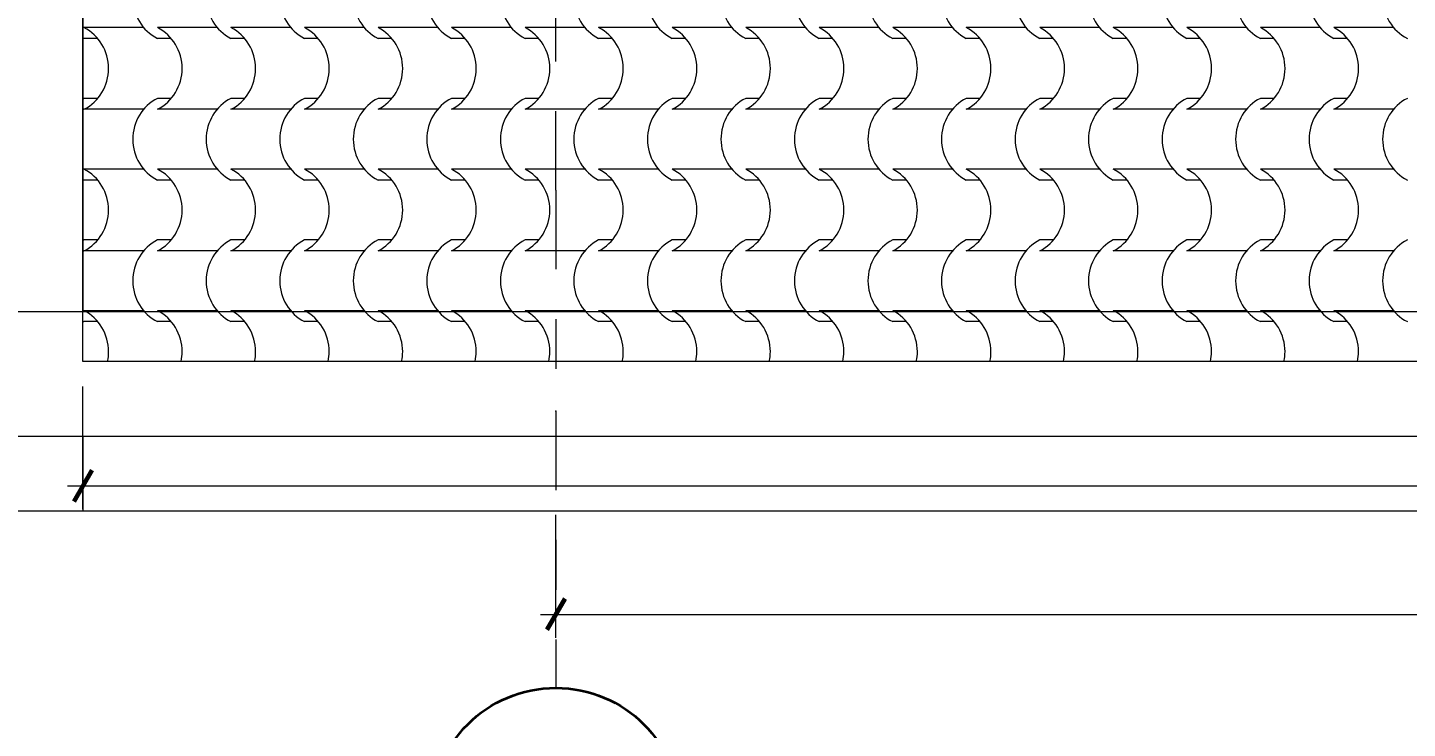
# Model space of a CAD drawing. Header units: metres. Extents: x -41 to 412, y -15 to 25.
# Drawn here: x 131.399 to 134.169, y 6.319 to 7.728 of the extents above; entities that cross this region are included whole.
import ezdxf

# ---------------------------------------------------------------- set-up
doc = ezdxf.new("R2010")
doc.units = ezdxf.units.M
doc.header["$MEASUREMENT"] = 0
doc.linetypes.add('Dot & Dashed', pattern=[0.335139, 0.15875, -0.088194, 0, -0.088194])
for name, color, linetype in [('Dimensioning - General', 7, 'Continuous'), ('Interior - Furniture', 7, 'Continuous'), ('Shell - Roof', 7, 'Continuous'), ('Structural - Grid', 7, 'Continuous')]:
    doc.layers.add(name, color=color, linetype=linetype)
doc.styles.add('GENERATED_STYLE_2', font='arial.ttf')
doc.dimstyles.new('GENERATED_STYLE__2', dxfattribs={"dimtxt": 0.1, "dimasz": 0.0475, "dimexe": 0.18, "dimexo": 0.2, "dimgap": 0.09, "dimtad": 3, "dimtih": 1, "dimtoh": 1, "dimzin": 0, "dimdsep": 46, "dimtxsty": 'GENERATED_STYLE_2', "dimblk": 'ARROWHEAD_2', "dimblk1": 'ARROWHEAD_2', "dimblk2": 'ARROWHEAD_2', "dimcen": 0.09, "dimclrd": 256, "dimclre": 256, "dimclrt": 5, "dimazin": 0, "dimtfac": 1, "dimtdec": 4, "dimtmove": 0, "dimatfit": 3, "dimfxl": 1, "dimtolj": 1, "dimtzin": 0, "dimarcsym": 0})

# ---------------------------------------------------------------- blocks, each defined once
blk = doc.blocks.new('*X47', base_point=(152.192, 0))
at = {"layer": 'Shell - Roof', "color": 23, "linetype": 'Continuous', "lineweight": 13, "true_color": 0xbf8080}
for p, q in [((131.572, 7.7279), (131.5121, 7.7279)), ((131.5396, 7.7059), (131.5121, 7.7059)), ((131.6318, 7.7279), (131.572, 7.7279)), ((131.7196, 7.7279), (131.6597, 7.7279)), ((131.6872, 7.7059), (131.6597, 7.7059)), ((131.7795, 7.7279), (131.7196, 7.7279)), ((131.8672, 7.7279), (131.8074, 7.7279)), ((131.8349, 7.7059), (131.8074, 7.7059)), ((131.9271, 7.7279), (131.8672, 7.7279)), ((132.0149, 7.7279), (131.955, 7.7279)), ((131.9825, 7.7059), (131.955, 7.7059)), ((132.0747, 7.7279), (132.0149, 7.7279)), ((132.1625, 7.7279), (132.1026, 7.7279)), ((132.1301, 7.7059), (132.1026, 7.7059)), ((132.2224, 7.7279), (132.1625, 7.7279)), ((132.3101, 7.7279), (132.2503, 7.7279)), ((132.2778, 7.7059), (132.2503, 7.7059)), ((132.37, 7.7279), (132.3101, 7.7279)), ((132.4578, 7.7279), (132.3979, 7.7279)), ((132.4254, 7.7059), (132.3979, 7.7059)), ((132.5176, 7.7279), (132.4578, 7.7279)), ((132.6054, 7.7279), (132.5455, 7.7279)), ((132.573, 7.7059), (132.5455, 7.7059)), ((132.6653, 7.7279), (132.6054, 7.7279)), ((132.753, 7.7279), (132.6932, 7.7279)), ((132.7207, 7.7059), (132.6932, 7.7059)), ((132.8129, 7.7279), (132.753, 7.7279)), ((132.9007, 7.7279), (132.8408, 7.7279)), ((132.8683, 7.7059), (132.8408, 7.7059)), ((132.9605, 7.7279), (132.9007, 7.7279)), ((133.0483, 7.7279), (132.9884, 7.7279)), ((133.0159, 7.7059), (132.9884, 7.7059)), ((133.1082, 7.7279), (133.0483, 7.7279)), ((133.1959, 7.7279), (133.1361, 7.7279)), ((133.1636, 7.7059), (133.1361, 7.7059)), ((133.2558, 7.7279), (133.1959, 7.7279)), ((133.3436, 7.7279), (133.2837, 7.7279)), ((133.3112, 7.7059), (133.2837, 7.7059)), ((133.4034, 7.7279), (133.3436, 7.7279)), ((133.4912, 7.7279), (133.4313, 7.7279)), ((133.4588, 7.7059), (133.4313, 7.7059)), ((133.5511, 7.7279), (133.4912, 7.7279)), ((133.6388, 7.7279), (133.579, 7.7279)), ((133.6065, 7.7059), (133.579, 7.7059)), ((133.6987, 7.7279), (133.6388, 7.7279)), ((133.7865, 7.7279), (133.7266, 7.7279)), ((133.7541, 7.7059), (133.7266, 7.7059)), ((133.8463, 7.7279), (133.7865, 7.7279)), ((133.9341, 7.7279), (133.8742, 7.7279)), ((133.9017, 7.7059), (133.8742, 7.7059)), ((133.994, 7.7279), (133.9341, 7.7279)), ((134.0817, 7.7279), (134.0218, 7.7279)), ((134.0494, 7.7059), (134.0218, 7.7059)), ((134.1416, 7.7279), (134.0817, 7.7279)), ((131.5396, 7.5856), (131.5121, 7.5856)), ((131.572, 7.5636), (131.5121, 7.5636)), ((131.6318, 7.5636), (131.572, 7.5636)), ((131.6872, 7.5856), (131.6597, 7.5856)), ((131.7196, 7.5636), (131.6597, 7.5636)), ((131.7795, 7.5636), (131.7196, 7.5636)), ((131.8349, 7.5856), (131.8074, 7.5856)), ((131.8672, 7.5636), (131.8074, 7.5636)), ((131.9271, 7.5636), (131.8672, 7.5636)), ((131.9825, 7.5856), (131.955, 7.5856)), ((132.0149, 7.5636), (131.955, 7.5636)), ((132.0747, 7.5636), (132.0149, 7.5636)), ((132.1301, 7.5856), (132.1026, 7.5856)), ((132.1625, 7.5636), (132.1026, 7.5636)), ((132.2224, 7.5636), (132.1625, 7.5636)), ((132.2778, 7.5856), (132.2503, 7.5856)), ((132.3101, 7.5636), (132.2503, 7.5636)), ((132.37, 7.5636), (132.3101, 7.5636)), ((132.4254, 7.5856), (132.3979, 7.5856)), ((132.4578, 7.5636), (132.3979, 7.5636)), ((132.5176, 7.5636), (132.4578, 7.5636)), ((132.573, 7.5856), (132.5455, 7.5856)), ((132.6054, 7.5636), (132.5455, 7.5636)), ((132.6653, 7.5636), (132.6054, 7.5636)), ((132.7207, 7.5856), (132.6932, 7.5856)), ((132.753, 7.5636), (132.6932, 7.5636)), ((132.8129, 7.5636), (132.753, 7.5636)), ((132.8683, 7.5856), (132.8408, 7.5856)), ((132.9007, 7.5636), (132.8408, 7.5636)), ((132.9605, 7.5636), (132.9007, 7.5636)), ((133.0159, 7.5856), (132.9884, 7.5856)), ((133.0483, 7.5636), (132.9884, 7.5636)), ((133.1082, 7.5636), (133.0483, 7.5636)), ((133.1636, 7.5856), (133.1361, 7.5856)), ((133.1959, 7.5636), (133.1361, 7.5636)), ((133.2558, 7.5636), (133.1959, 7.5636)), ((133.3112, 7.5856), (133.2837, 7.5856)), ((133.3436, 7.5636), (133.2837, 7.5636)), ((133.4034, 7.5636), (133.3436, 7.5636)), ((133.4588, 7.5856), (133.4313, 7.5856)), ((133.4912, 7.5636), (133.4313, 7.5636)), ((133.5511, 7.5636), (133.4912, 7.5636)), ((133.6065, 7.5856), (133.579, 7.5856)), ((133.6388, 7.5636), (133.579, 7.5636)), ((133.6987, 7.5636), (133.6388, 7.5636)), ((133.7541, 7.5856), (133.7266, 7.5856)), ((133.7865, 7.5636), (133.7266, 7.5636)), ((133.8463, 7.5636), (133.7865, 7.5636)), ((133.9017, 7.5856), (133.8742, 7.5856)), ((133.9341, 7.5636), (133.8742, 7.5636)), ((133.994, 7.5636), (133.9341, 7.5636)), ((134.0494, 7.5856), (134.0218, 7.5856)), ((134.0817, 7.5636), (134.0218, 7.5636)), ((134.1416, 7.5636), (134.0817, 7.5636)), ((131.572, 7.4434), (131.5121, 7.4434)), ((131.6318, 7.4434), (131.572, 7.4434)), ((131.7196, 7.4434), (131.6597, 7.4434)), ((131.7795, 7.4434), (131.7196, 7.4434)), ((131.8672, 7.4434), (131.8074, 7.4434)), ((131.9271, 7.4434), (131.8672, 7.4434)), ((132.0149, 7.4434), (131.955, 7.4434)), ((132.0747, 7.4434), (132.0149, 7.4434)), ((132.1625, 7.4434), (132.1026, 7.4434)), ((132.2224, 7.4434), (132.1625, 7.4434)), ((132.3101, 7.4434), (132.2503, 7.4434)), ((132.37, 7.4434), (132.3101, 7.4434)), ((132.4578, 7.4434), (132.3979, 7.4434)), ((132.5176, 7.4434), (132.4578, 7.4434)), ((132.6054, 7.4434), (132.5455, 7.4434)), ((132.6653, 7.4434), (132.6054, 7.4434)), ((132.753, 7.4434), (132.6932, 7.4434)), ((132.8129, 7.4434), (132.753, 7.4434)), ((132.9007, 7.4434), (132.8408, 7.4434)), ((132.9605, 7.4434), (132.9007, 7.4434)), ((133.0483, 7.4434), (132.9884, 7.4434)), ((133.1082, 7.4434), (133.0483, 7.4434)), ((133.1959, 7.4434), (133.1361, 7.4434)), ((133.2558, 7.4434), (133.1959, 7.4434)), ((133.3436, 7.4434), (133.2837, 7.4434)), ((133.4034, 7.4434), (133.3436, 7.4434)), ((133.4912, 7.4434), (133.4313, 7.4434)), ((133.5511, 7.4434), (133.4912, 7.4434)), ((133.6388, 7.4434), (133.579, 7.4434)), ((133.6987, 7.4434), (133.6388, 7.4434)), ((133.7865, 7.4434), (133.7266, 7.4434)), ((133.8463, 7.4434), (133.7865, 7.4434)), ((133.9341, 7.4434), (133.8742, 7.4434)), ((133.994, 7.4434), (133.9341, 7.4434)), ((134.0817, 7.4434), (134.0218, 7.4434)), ((134.1416, 7.4434), (134.0817, 7.4434)), ((131.5396, 7.4214), (131.5121, 7.4214)), ((131.6872, 7.4214), (131.6597, 7.4214)), ((131.8349, 7.4214), (131.8074, 7.4214)), ((131.9825, 7.4214), (131.955, 7.4214)), ((132.1301, 7.4214), (132.1026, 7.4214)), ((132.2778, 7.4214), (132.2503, 7.4214)), ((132.4254, 7.4214), (132.3979, 7.4214)), ((132.573, 7.4214), (132.5455, 7.4214)), ((132.7207, 7.4214), (132.6932, 7.4214)), ((132.8683, 7.4214), (132.8408, 7.4214)), ((133.0159, 7.4214), (132.9884, 7.4214)), ((133.1636, 7.4214), (133.1361, 7.4214)), ((133.3112, 7.4214), (133.2837, 7.4214)), ((133.4588, 7.4214), (133.4313, 7.4214)), ((133.6065, 7.4214), (133.579, 7.4214)), ((133.7541, 7.4214), (133.7266, 7.4214)), ((133.9017, 7.4214), (133.8742, 7.4214)), ((134.0494, 7.4214), (134.0218, 7.4214)), ((131.5396, 7.3012), (131.5121, 7.3012)), ((131.6872, 7.3012), (131.6597, 7.3012)), ((131.8349, 7.3012), (131.8074, 7.3012)), ((131.9825, 7.3012), (131.955, 7.3012)), ((132.1301, 7.3012), (132.1026, 7.3012)), ((132.2778, 7.3012), (132.2503, 7.3012)), ((132.4254, 7.3012), (132.3979, 7.3012)), ((132.573, 7.3012), (132.5455, 7.3012)), ((132.7207, 7.3012), (132.6932, 7.3012)), ((132.8683, 7.3012), (132.8408, 7.3012)), ((133.0159, 7.3012), (132.9884, 7.3012)), ((133.1636, 7.3012), (133.1361, 7.3012)), ((133.3112, 7.3012), (133.2837, 7.3012)), ((133.4588, 7.3012), (133.4313, 7.3012)), ((133.6065, 7.3012), (133.579, 7.3012)), ((133.7541, 7.3012), (133.7266, 7.3012)), ((133.9017, 7.3012), (133.8742, 7.3012)), ((134.0494, 7.3012), (134.0218, 7.3012)), ((131.572, 7.2791), (131.5121, 7.2791)), ((131.6318, 7.2791), (131.572, 7.2791)), ((131.7196, 7.2791), (131.6597, 7.2791)), ((131.7795, 7.2791), (131.7196, 7.2791)), ((131.8672, 7.2791), (131.8074, 7.2791)), ((131.9271, 7.2791), (131.8672, 7.2791)), ((132.0149, 7.2791), (131.955, 7.2791)), ((132.0747, 7.2791), (132.0149, 7.2791)), ((132.1625, 7.2791), (132.1026, 7.2791)), ((132.2224, 7.2791), (132.1625, 7.2791)), ((132.3101, 7.2791), (132.2503, 7.2791)), ((132.37, 7.2791), (132.3101, 7.2791)), ((132.4578, 7.2791), (132.3979, 7.2791)), ((132.5176, 7.2791), (132.4578, 7.2791)), ((132.6054, 7.2791), (132.5455, 7.2791)), ((132.6653, 7.2791), (132.6054, 7.2791)), ((132.753, 7.2791), (132.6932, 7.2791)), ((132.8129, 7.2791), (132.753, 7.2791)), ((132.9007, 7.2791), (132.8408, 7.2791)), ((132.9605, 7.2791), (132.9007, 7.2791)), ((133.0483, 7.2791), (132.9884, 7.2791)), ((133.1082, 7.2791), (133.0483, 7.2791)), ((133.1959, 7.2791), (133.1361, 7.2791)), ((133.2558, 7.2791), (133.1959, 7.2791)), ((133.3436, 7.2791), (133.2837, 7.2791)), ((133.4034, 7.2791), (133.3436, 7.2791)), ((133.4912, 7.2791), (133.4313, 7.2791)), ((133.5511, 7.2791), (133.4912, 7.2791)), ((133.6388, 7.2791), (133.579, 7.2791)), ((133.6987, 7.2791), (133.6388, 7.2791)), ((133.7865, 7.2791), (133.7266, 7.2791)), ((133.8463, 7.2791), (133.7865, 7.2791)), ((133.9341, 7.2791), (133.8742, 7.2791)), ((133.994, 7.2791), (133.9341, 7.2791)), ((134.0817, 7.2791), (134.0218, 7.2791)), ((134.1416, 7.2791), (134.0817, 7.2791)), ((131.572, 7.1589), (131.5121, 7.1589)), ((131.6318, 7.1589), (131.572, 7.1589)), ((131.7196, 7.1589), (131.6597, 7.1589)), ((131.7795, 7.1589), (131.7196, 7.1589)), ((131.8672, 7.1589), (131.8074, 7.1589)), ((131.9271, 7.1589), (131.8672, 7.1589)), ((132.0149, 7.1589), (131.955, 7.1589)), ((132.0747, 7.1589), (132.0149, 7.1589)), ((132.1625, 7.1589), (132.1026, 7.1589)), ((132.2224, 7.1589), (132.1625, 7.1589)), ((132.3101, 7.1589), (132.2503, 7.1589)), ((132.37, 7.1589), (132.3101, 7.1589)), ((132.4578, 7.1589), (132.3979, 7.1589)), ((132.5176, 7.1589), (132.4578, 7.1589)), ((132.6054, 7.1589), (132.5455, 7.1589)), ((132.6653, 7.1589), (132.6054, 7.1589)), ((132.753, 7.1589), (132.6932, 7.1589)), ((132.8129, 7.1589), (132.753, 7.1589)), ((132.9007, 7.1589), (132.8408, 7.1589)), ((132.9605, 7.1589), (132.9007, 7.1589)), ((133.0483, 7.1589), (132.9884, 7.1589)), ((133.1082, 7.1589), (133.0483, 7.1589)), ((133.1959, 7.1589), (133.1361, 7.1589)), ((133.2558, 7.1589), (133.1959, 7.1589)), ((133.3436, 7.1589), (133.2837, 7.1589)), ((133.4034, 7.1589), (133.3436, 7.1589)), ((133.4912, 7.1589), (133.4313, 7.1589)), ((133.5511, 7.1589), (133.4912, 7.1589)), ((133.6388, 7.1589), (133.579, 7.1589)), ((133.6987, 7.1589), (133.6388, 7.1589)), ((133.7865, 7.1589), (133.7266, 7.1589)), ((133.8463, 7.1589), (133.7865, 7.1589)), ((133.9341, 7.1589), (133.8742, 7.1589)), ((133.994, 7.1589), (133.9341, 7.1589)), ((134.0817, 7.1589), (134.0218, 7.1589)), ((134.1416, 7.1589), (134.0817, 7.1589)), ((131.5396, 7.1369), (131.5121, 7.1369)), ((131.6872, 7.1369), (131.6597, 7.1369)), ((131.8349, 7.1369), (131.8074, 7.1369)), ((131.9825, 7.1369), (131.955, 7.1369)), ((132.1301, 7.1369), (132.1026, 7.1369)), ((132.2778, 7.1369), (132.2503, 7.1369)), ((132.4254, 7.1369), (132.3979, 7.1369)), ((132.573, 7.1369), (132.5455, 7.1369)), ((132.7207, 7.1369), (132.6932, 7.1369)), ((132.8683, 7.1369), (132.8408, 7.1369)), ((133.0159, 7.1369), (132.9884, 7.1369)), ((133.1636, 7.1369), (133.1361, 7.1369)), ((133.3112, 7.1369), (133.2837, 7.1369)), ((133.4588, 7.1369), (133.4313, 7.1369)), ((133.6065, 7.1369), (133.579, 7.1369)), ((133.7541, 7.1369), (133.7266, 7.1369)), ((133.9017, 7.1369), (133.8742, 7.1369)), ((134.0494, 7.1369), (134.0218, 7.1369))]:
    blk.add_line(p, q, dxfattribs=at)
for centre, major_axis, start_param, end_param in [((131.7003, 7.788), (0, 0.0919), 0.466079, 2.675513), ((131.8479, 7.788), (0, 0.0919), 0.466079, 2.675513), ((131.9956, 7.788), (0, 0.0919), 0.466079, 2.675513), ((132.1432, 7.788), (0, 0.0919), 0.466079, 2.675513), ((132.2908, 7.788), (0, 0.0919), 0.466079, 2.675513), ((132.4385, 7.788), (0, 0.0919), 0.466079, 2.675513), ((132.5861, 7.788), (0, 0.0919), 0.466079, 2.675513), ((132.7337, 7.788), (0, 0.0919), 0.466079, 2.675513), ((132.8814, 7.788), (0, 0.0919), 0.466079, 2.675513), ((133.029, 7.788), (0, 0.0919), 0.466079, 2.675513), ((133.1766, 7.788), (0, 0.0919), 0.466079, 2.675513), ((133.3243, 7.788), (0, 0.0919), 0.466079, 2.675513), ((133.4719, 7.788), (0, 0.0919), 0.466079, 2.675513), ((133.6195, 7.788), (0, 0.0919), 0.466079, 2.675513), ((133.7672, 7.788), (0, 0.0919), 0.466079, 2.675513), ((133.9148, 7.788), (0, 0.0919), 0.466079, 2.675513), ((134.0624, 7.788), (0, 0.0919), 0.466079, 2.675513), ((134.21, 7.788), (0, 0.0919), 0.466079, 2.675513), ((131.5527, 7.788), (0, 0.0919), 2.644923, 2.675513), ((131.4709, 7.6455), (0, 0.0925), 4.715365, 5.812147), ((131.6185, 7.6455), (0, 0.0925), 4.715365, 5.812147), ((131.7661, 7.6455), (0, 0.0925), 4.715365, 5.812147), ((131.9138, 7.6455), (0, 0.0925), 4.715365, 5.812147), ((132.0614, 7.6455), (0, 0.0925), 4.715365, 5.812147), ((132.209, 7.6455), (0, 0.0925), 4.715365, 5.812147), ((132.3567, 7.6455), (0, 0.0925), 4.715365, 5.812147), ((132.5043, 7.6455), (0, 0.0925), 4.715365, 5.812147), ((132.6519, 7.6455), (0, 0.0925), 4.715365, 5.812147), ((132.7996, 7.6455), (0, 0.0925), 4.715365, 5.812147), ((132.9472, 7.6455), (0, 0.0925), 4.715365, 5.812147), ((133.0948, 7.6455), (0, 0.0925), 4.715365, 5.812147), ((133.2425, 7.6455), (0, 0.0925), 4.715365, 5.812147), ((133.3901, 7.6455), (0, 0.0925), 4.715365, 5.812147), ((133.5377, 7.6455), (0, 0.0925), 4.715365, 5.812147), ((133.6854, 7.6455), (0, 0.0925), 4.715365, 5.812147), ((133.833, 7.6455), (0, 0.0925), 4.715365, 5.812147), ((133.9806, 7.6455), (0, 0.0925), 4.715365, 5.812147), ((131.4709, 7.646), (0, 0.0925), 3.612631, 4.709413), ((131.6185, 7.646), (0, 0.0925), 3.612631, 4.709413), ((131.7661, 7.646), (0, 0.0925), 3.612631, 4.709413), ((131.9138, 7.646), (0, 0.0925), 3.612631, 4.709413), ((132.0614, 7.646), (0, 0.0925), 3.612631, 4.709413), ((132.209, 7.646), (0, 0.0925), 3.612631, 4.709413), ((132.3567, 7.646), (0, 0.0925), 3.612631, 4.709413), ((132.5043, 7.646), (0, 0.0925), 3.612631, 4.709413), ((132.6519, 7.646), (0, 0.0925), 3.612631, 4.709413), ((132.7996, 7.646), (0, 0.0925), 3.612631, 4.709413), ((132.9472, 7.646), (0, 0.0925), 3.612631, 4.709413), ((133.0948, 7.646), (0, 0.0925), 3.612631, 4.709413), ((133.2425, 7.646), (0, 0.0925), 3.612631, 4.709413), ((133.3901, 7.646), (0, 0.0925), 3.612631, 4.709413), ((133.5377, 7.646), (0, 0.0925), 3.612631, 4.709413), ((133.6854, 7.646), (0, 0.0925), 3.612631, 4.709413), ((133.833, 7.646), (0, 0.0925), 3.612631, 4.709413), ((133.9806, 7.646), (0, 0.0925), 3.612631, 4.709413), ((131.5527, 7.5035), (0, 0.0919), 0.466079, 0.49667), ((131.7003, 7.5035), (0, 0.0919), 0.466079, 2.675513), ((131.8479, 7.5035), (0, 0.0919), 0.466079, 2.675513), ((131.9956, 7.5035), (0, 0.0919), 0.466079, 2.675513), ((132.1432, 7.5035), (0, 0.0919), 0.466079, 2.675513), ((132.2908, 7.5035), (0, 0.0919), 0.466079, 2.675513), ((132.4385, 7.5035), (0, 0.0919), 0.466079, 2.675513), ((132.5861, 7.5035), (0, 0.0919), 0.466079, 2.675513), ((132.7337, 7.5035), (0, 0.0919), 0.466079, 2.675513), ((132.8814, 7.5035), (0, 0.0919), 0.466079, 2.675513), ((133.029, 7.5035), (0, 0.0919), 0.466079, 2.675513), ((133.1766, 7.5035), (0, 0.0919), 0.466079, 2.675513), ((133.3243, 7.5035), (0, 0.0919), 0.466079, 2.675513), ((133.4719, 7.5035), (0, 0.0919), 0.466079, 2.675513), ((133.6195, 7.5035), (0, 0.0919), 0.466079, 2.675513), ((133.7672, 7.5035), (0, 0.0919), 0.466079, 2.675513), ((133.9148, 7.5035), (0, 0.0919), 0.466079, 2.675513), ((134.0624, 7.5035), (0, 0.0919), 0.466079, 2.675513), ((134.21, 7.5035), (0, 0.0919), 0.466079, 2.675513), ((131.4709, 7.361), (0, 0.0925), 4.715365, 5.812147), ((131.6185, 7.361), (0, 0.0925), 4.715365, 5.812147), ((131.7661, 7.361), (0, 0.0925), 4.715365, 5.812147), ((131.9138, 7.361), (0, 0.0925), 4.715365, 5.812147), ((132.0614, 7.361), (0, 0.0925), 4.715365, 5.812147), ((132.209, 7.361), (0, 0.0925), 4.715365, 5.812147), ((132.3567, 7.361), (0, 0.0925), 4.715365, 5.812147), ((132.5043, 7.361), (0, 0.0925), 4.715365, 5.812147), ((132.6519, 7.361), (0, 0.0925), 4.715365, 5.812147), ((132.7996, 7.361), (0, 0.0925), 4.715365, 5.812147), ((132.9472, 7.361), (0, 0.0925), 4.715365, 5.812147), ((133.0948, 7.361), (0, 0.0925), 4.715365, 5.812147), ((133.2425, 7.361), (0, 0.0925), 4.715365, 5.812147), ((133.3901, 7.361), (0, 0.0925), 4.715365, 5.812147), ((133.5377, 7.361), (0, 0.0925), 4.715365, 5.812147), ((133.6854, 7.361), (0, 0.0925), 4.715365, 5.812147), ((133.833, 7.361), (0, 0.0925), 4.715365, 5.812147), ((133.9806, 7.361), (0, 0.0925), 4.715365, 5.812147), ((131.5527, 7.5035), (0, 0.0919), 2.644923, 2.675513), ((131.4709, 7.3615), (0, 0.0925), 3.612631, 4.709413), ((131.6185, 7.3615), (0, 0.0925), 3.612631, 4.709413), ((131.7661, 7.3615), (0, 0.0925), 3.612631, 4.709413), ((131.9138, 7.3615), (0, 0.0925), 3.612631, 4.709413), ((132.0614, 7.3615), (0, 0.0925), 3.612631, 4.709413), ((132.209, 7.3615), (0, 0.0925), 3.612631, 4.709413), ((132.3567, 7.3615), (0, 0.0925), 3.612631, 4.709413), ((132.5043, 7.3615), (0, 0.0925), 3.612631, 4.709413), ((132.6519, 7.3615), (0, 0.0925), 3.612631, 4.709413), ((132.7996, 7.3615), (0, 0.0925), 3.612631, 4.709413), ((132.9472, 7.3615), (0, 0.0925), 3.612631, 4.709413), ((133.0948, 7.3615), (0, 0.0925), 3.612631, 4.709413), ((133.2425, 7.3615), (0, 0.0925), 3.612631, 4.709413), ((133.3901, 7.3615), (0, 0.0925), 3.612631, 4.709413), ((133.5377, 7.3615), (0, 0.0925), 3.612631, 4.709413), ((133.6854, 7.3615), (0, 0.0925), 3.612631, 4.709413), ((133.833, 7.3615), (0, 0.0925), 3.612631, 4.709413), ((133.9806, 7.3615), (0, 0.0925), 3.612631, 4.709413), ((131.5527, 7.219), (0, 0.0919), 0.466079, 0.49667), ((131.7003, 7.219), (0, 0.0919), 0.466079, 2.675513), ((131.8479, 7.219), (0, 0.0919), 0.466079, 2.675513), ((131.9956, 7.219), (0, 0.0919), 0.466079, 2.675513), ((132.1432, 7.219), (0, 0.0919), 0.466079, 2.675513), ((132.2908, 7.219), (0, 0.0919), 0.466079, 2.675513), ((132.4385, 7.219), (0, 0.0919), 0.466079, 2.675513), ((132.5861, 7.219), (0, 0.0919), 0.466079, 2.675513), ((132.7337, 7.219), (0, 0.0919), 0.466079, 2.675513), ((132.8814, 7.219), (0, 0.0919), 0.466079, 2.675513), ((133.029, 7.219), (0, 0.0919), 0.466079, 2.675513), ((133.1766, 7.219), (0, 0.0919), 0.466079, 2.675513), ((133.3243, 7.219), (0, 0.0919), 0.466079, 2.675513), ((133.4719, 7.219), (0, 0.0919), 0.466079, 2.675513), ((133.6195, 7.219), (0, 0.0919), 0.466079, 2.675513), ((133.7672, 7.219), (0, 0.0919), 0.466079, 2.675513), ((133.9148, 7.219), (0, 0.0919), 0.466079, 2.675513), ((134.0624, 7.219), (0, 0.0919), 0.466079, 2.675513), ((134.21, 7.219), (0, 0.0919), 0.466079, 2.675513), ((131.4709, 7.0765), (0, 0.0925), 4.715365, 5.812147), ((131.6185, 7.0765), (0, 0.0925), 4.715365, 5.812147), ((131.7661, 7.0765), (0, 0.0925), 4.715365, 5.812147), ((131.9138, 7.0765), (0, 0.0925), 4.715365, 5.812147), ((132.0614, 7.0765), (0, 0.0925), 4.715365, 5.812147), ((132.209, 7.0765), (0, 0.0925), 4.715365, 5.812147), ((132.3567, 7.0765), (0, 0.0925), 4.715365, 5.812147), ((132.5043, 7.0765), (0, 0.0925), 4.715365, 5.812147), ((132.6519, 7.0765), (0, 0.0925), 4.715365, 5.812147), ((132.7996, 7.0765), (0, 0.0925), 4.715365, 5.812147), ((132.9472, 7.0765), (0, 0.0925), 4.715365, 5.812147), ((133.0948, 7.0765), (0, 0.0925), 4.715365, 5.812147), ((133.2425, 7.0765), (0, 0.0925), 4.715365, 5.812147), ((133.3901, 7.0765), (0, 0.0925), 4.715365, 5.812147), ((133.5377, 7.0765), (0, 0.0925), 4.715365, 5.812147), ((133.6854, 7.0765), (0, 0.0925), 4.715365, 5.812147), ((133.833, 7.0765), (0, 0.0925), 4.715365, 5.812147), ((133.9806, 7.0765), (0, 0.0925), 4.715365, 5.812147), ((131.5527, 7.219), (0, 0.0919), 2.644923, 2.675513), ((131.4709, 7.0771), (0, 0.0925), 4.492654, 4.709413), ((131.6185, 7.0771), (0, 0.0925), 4.492654, 4.709413), ((131.7661, 7.0771), (0, 0.0925), 4.492654, 4.709413), ((131.9138, 7.0771), (0, 0.0925), 4.492654, 4.709413), ((132.0614, 7.0771), (0, 0.0925), 4.492654, 4.709413), ((132.209, 7.0771), (0, 0.0925), 4.492654, 4.709413), ((132.3567, 7.0771), (0, 0.0925), 4.492654, 4.709413), ((132.5043, 7.0771), (0, 0.0925), 4.492654, 4.709413), ((132.6519, 7.0771), (0, 0.0925), 4.492654, 4.709413), ((132.7996, 7.0771), (0, 0.0925), 4.492654, 4.709413), ((132.9472, 7.0771), (0, 0.0925), 4.492654, 4.709413), ((133.0948, 7.0771), (0, 0.0925), 4.492654, 4.709413), ((133.2425, 7.0771), (0, 0.0925), 4.492654, 4.709413), ((133.3901, 7.0771), (0, 0.0925), 4.492654, 4.709413), ((133.5377, 7.0771), (0, 0.0925), 4.492654, 4.709413), ((133.6854, 7.0771), (0, 0.0925), 4.492654, 4.709413), ((133.833, 7.0771), (0, 0.0925), 4.492654, 4.709413), ((133.9806, 7.0771), (0, 0.0925), 4.492654, 4.709413)]:
    blk.add_ellipse(centre, major_axis=major_axis, ratio=0.982018, start_param=start_param, end_param=end_param, dxfattribs=at)
blk = doc.blocks.new('*D53', base_point=(152.192, 0))
at = {"layer": 'Dimensioning - General', "color": 151, "linetype": 'Continuous', "lineweight": 20, "true_color": 0x80c2ff, "transparency": 16777216}
for p, q in [((132.4596, 6.5018), (132.4596, 6.7486)), ((136.2046, 6.5018), (136.2046, 6.7486)), ((132.4291, 6.5486), (132.4596, 6.5486)), ((132.4596, 6.5486), (136.2046, 6.5486))]:
    blk.add_line(p, q, dxfattribs=at)
at = {"layer": 'Dimensioning - General', "color": 7, "linetype": 'Continuous', "lineweight": 60, "transparency": 16777216}
for p, q in [((132.4777, 6.5799), (132.4416, 6.5174)), ((136.2227, 6.5799), (136.1866, 6.5174))]:
    blk.add_line(p, q, dxfattribs=at)
at = {"layer": 'Dimensioning - General', "color": 5, "lineweight": 25, "transparency": 16777216, "insert": (134.1991, 6.4286), "char_height": 0.1, "attachment_point": 7, "style": 'GENERATED_STYLE_2'}
blk.add_mtext('\\A1;3.75', dxfattribs=at)
blk = doc.blocks.new('ARROWHEAD_2')
at = {"color": 0, "linetype": 'Continuous', "lineweight": 0}
for p, q in [((-0.378, -0.655), (0.378, 0.655)), ((0, 0), (-1, 0))]:
    blk.add_line(p, q, dxfattribs=at)
blk = doc.blocks.new('*D56', base_point=(152.192, 0))
at = {"layer": 'Dimensioning - General', "color": 151, "linetype": 'Continuous', "lineweight": 20, "true_color": 0x80c2ff, "transparency": 16777216}
for p, q in [((131.5096, 6.76), (131.5096, 7.0069)), ((137.3296, 6.76), (137.3296, 7.0069)), ((131.4791, 6.8069), (131.5096, 6.8069)), ((131.5096, 6.8069), (137.3296, 6.8069))]:
    blk.add_line(p, q, dxfattribs=at)
at = {"layer": 'Dimensioning - General', "color": 7, "linetype": 'Continuous', "lineweight": 60, "transparency": 16777216}
for p, q in [((131.5277, 6.8382), (131.4916, 6.7757)), ((137.3477, 6.8382), (137.3116, 6.7757))]:
    blk.add_line(p, q, dxfattribs=at)
at = {"layer": 'Dimensioning - General', "color": 5, "lineweight": 25, "transparency": 16777216, "insert": (134.2866, 6.6869), "char_height": 0.1, "attachment_point": 7, "style": 'GENERATED_STYLE_2'}
blk.add_mtext('\\A1;5.82', dxfattribs=at)

msp = doc.modelspace()

# ---------------------------------------------------------------- linework, layer by layer
at = {"layer": 'Interior - Furniture', "color": 251, "linetype": 'Continuous', "lineweight": 20, "true_color": 0x6a6a6a}
for p, q in [((131.5096, 20.7922), (131.5096, 7.1569)), ((131.5096, 6.9066), (131.5096, 6.7569)), ((131.5096, 6.7569), (143.1496, 6.7569))]:
    msp.add_line(p, q, dxfattribs=at)
at = {"layer": 'Interior - Furniture', "color": 7, "linetype": 'Continuous', "lineweight": 13}
for p, q in [((143.0496, 7.1569), (129.0177, 7.1569)), ((129.0177, 6.9069), (143.0496, 6.9069)), ((128.9677, 6.7568), (143.1496, 6.7572))]:
    msp.add_line(p, q, dxfattribs=at)
at = {"layer": 'Shell - Roof', "color": 23, "linetype": 'Continuous', "lineweight": 13, "true_color": 0xbf8080, "flags": 128}
for points in [[(131.5096, 7.0569), (131.5096, 17.9069)], [(143.1496, 7.0569), (137.3296, 7.0569), (131.5096, 7.0569)]]:
    msp.add_lwpolyline(points, dxfattribs=at)
at = {"layer": 'Structural - Grid', "color": 104, "linetype": 'Dot & Dashed', "lineweight": 13, "true_color": 0x029e21}
for p, q in [((132.4596, 7.4009), (132.4596, 7.9569)), ((132.4596, 7.4009), (132.4596, 6.9569)), ((132.4596, 6.9569), (132.4596, 6.4009))]:
    msp.add_line(p, q, dxfattribs=at)
at = {"layer": 'Structural - Grid', "color": 7, "linetype": 'Continuous', "lineweight": 35}
msp.add_circle((132.4596, 6.1509), 0.25, dxfattribs=at)
at = {"layer": 'Structural - Grid', "color": 104, "linetype": 'Dot & Dashed', "lineweight": 13, "true_color": 0x029e21}
msp.add_point((132.4596, 6.9569), dxfattribs=at)
msp.add_point((132.4596, 6.9569), dxfattribs=at)

# ---------------------------------------------------------------- block references
at = {"layer": 'Shell - Roof', "color": 23, "linetype": 'Continuous', "lineweight": 13, "true_color": 0xbf8080}
msp.add_blockref('*X47', (152.192, 0), dxfattribs=at)

# ---------------------------------------------------------------- dimensions: what is measured, and where the dimension line sits
at = {"layer": 'Dimensioning - General', "color": 151, "linetype": 'Continuous', "lineweight": 20, "true_color": 0x80c2ff}
for base, p1, p2, picture, middle in [((137.3296, 6.8069), (131.5096, 7.0569), (137.3296, 7.0569), '*D56', (134.4165, 6.7369)), ((136.2046434734, 6.5486360673), (132.4596434734, 6.956908434), (136.2046434734, 6.956908434), '*D53', (134.3289969745, 6.4786360655))]:
    dim = msp.add_linear_dim(base=base, p1=p1, p2=p2, dimstyle='GENERATED_STYLE__2', dxfattribs=at)
    dim.commit()
    dim.dimension.update_dxf_attribs({"geometry": picture, "text_midpoint": middle, "dimtype": 160})

doc.saveas('drawing.dxf')
